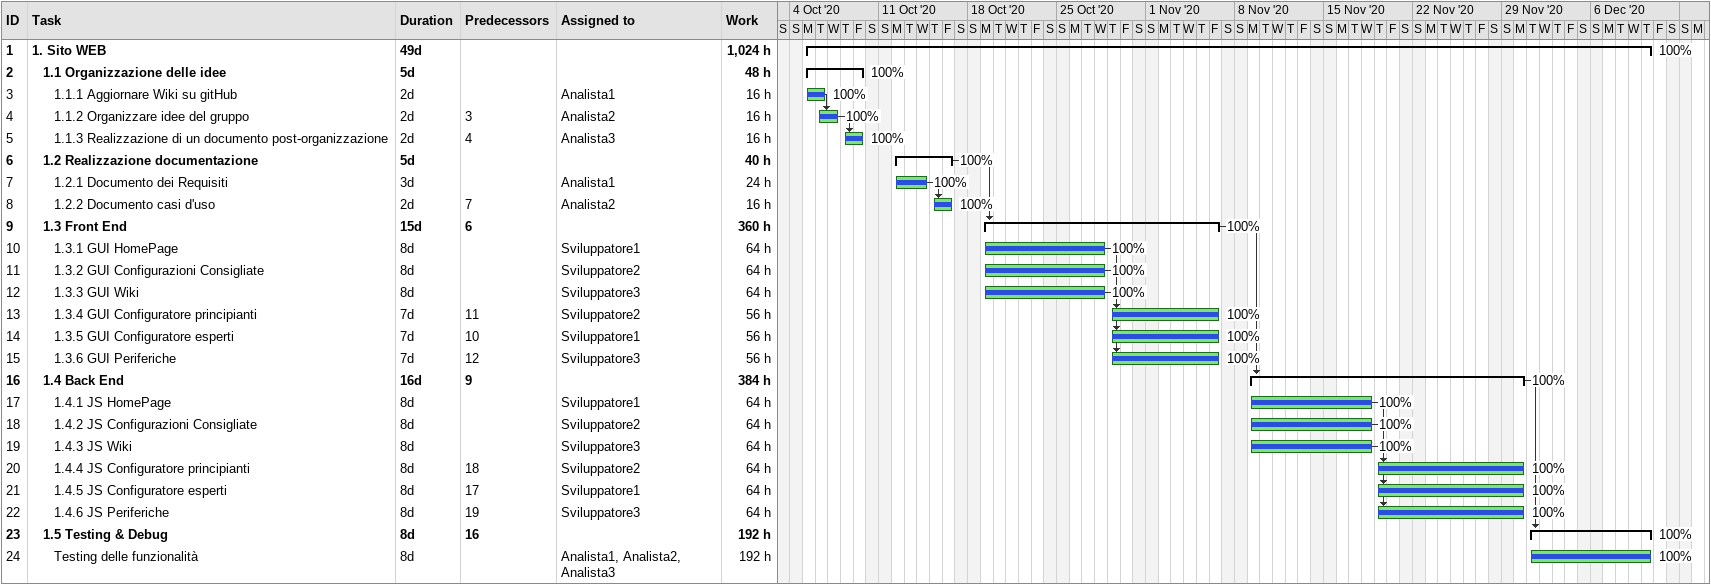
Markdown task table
| ID | Level | Task | Duration | Start | Finish | Predecessors | Resources | % complete | Work (h) |
|---|---|---|---|---|---|---|---|---|---|
| 1 | 1 | **1. Sito WEB** | 49d | 2020-10-05 | 2020-12-10 |  |  | 100 | 1024 |
| 2 | 2 | **1.1 Organizzazione delle idee** | 5d | 2020-10-05 | 2020-10-09 |  |  | 100 | 48 |
| 3 | 3 | 1.1.1 Aggiornare Wiki su gitHub | 2d | 2020-10-05 | 2020-10-06 |  | Analista1 | 100 | 16 |
| 4 | 3 | 1.1.2 Organizzare idee del gruppo | 2d | 2020-10-06 | 2020-10-07 | 3 | Analista2 | 100 | 16 |
| 5 | 3 | 1.1.3 Realizzazione di un documento post-organizzazione | 2d | 2020-10-08 | 2020-10-09 | 4 | Analista3 | 100 | 16 |
| 6 | 2 | **1.2 Realizzazione documentazione** | 5d | 2020-10-12 | 2020-10-16 |  |  | 100 | 40 |
| 7 | 3 | 1.2.1 Documento dei Requisiti | 3d | 2020-10-12 | 2020-10-14 |  | Analista1 | 100 | 24 |
| 8 | 3 | 1.2.2 Documento casi d'uso | 2d | 2020-10-15 | 2020-10-16 | 7 | Analista2 | 100 | 16 |
| 9 | 2 | **1.3 Front End** | 15d | 2020-10-19 | 2020-11-06 | 6 |  | 100 | 360 |
| 10 | 3 | 1.3.1 GUI HomePage | 8d | 2020-10-19 | 2020-10-28 |  | Sviluppatore1 | 100 | 64 |
| 11 | 3 | 1.3.2 GUI Configurazioni Consigliate | 8d | 2020-10-19 | 2020-10-28 |  | Sviluppatore2 | 100 | 64 |
| 12 | 3 | 1.3.3 GUI Wiki | 8d | 2020-10-19 | 2020-10-28 |  | Sviluppatore3 | 100 | 64 |
| 13 | 3 | 1.3.4 GUI Configuratore principianti | 7d | 2020-10-29 | 2020-11-06 | 11 | Sviluppatore2 | 100 | 56 |
| 14 | 3 | 1.3.5 GUI Configuratore esperti | 7d | 2020-10-29 | 2020-11-06 | 10 | Sviluppatore1 | 100 | 56 |
| 15 | 3 | 1.3.6 GUI Periferiche | 7d | 2020-10-29 | 2020-11-06 | 12 | Sviluppatore3 | 100 | 56 |
| 16 | 2 | **1.4 Back End** | 16d | 2020-11-09 | 2020-11-30 | 9 |  | 100 | 384 |
| 17 | 3 | 1.4.1 JS HomePage | 8d | 2020-11-09 | 2020-11-18 |  | Sviluppatore1 | 100 | 64 |
| 18 | 3 | 1.4.2 JS Configurazioni Consigliate | 8d | 2020-11-09 | 2020-11-18 |  | Sviluppatore2 | 100 | 64 |
| 19 | 3 | 1.4.3 JS Wiki | 8d | 2020-11-09 | 2020-11-18 |  | Sviluppatore3 | 100 | 64 |
| 20 | 3 | 1.4.4 JS Configuratore principianti | 8d | 2020-11-19 | 2020-11-30 | 18 | Sviluppatore2 | 100 | 64 |
| 21 | 3 | 1.4.5 JS Configuratore esperti | 8d | 2020-11-19 | 2020-11-30 | 17 | Sviluppatore1 | 100 | 64 |
| 22 | 3 | 1.4.6 JS Periferiche | 8d | 2020-11-19 | 2020-11-30 | 19 | Sviluppatore3 | 100 | 64 |
| 23 | 2 | **1.5 Testing & Debug** | 8d | 2020-12-01 | 2020-12-10 | 16 |  | 100 | 192 |
| 24 | 3 | Testing delle funzionalità | 8d | 2020-12-01 | 2020-12-10 |  | Analista1, Analista2, Analista3 | 100 | 192 |
